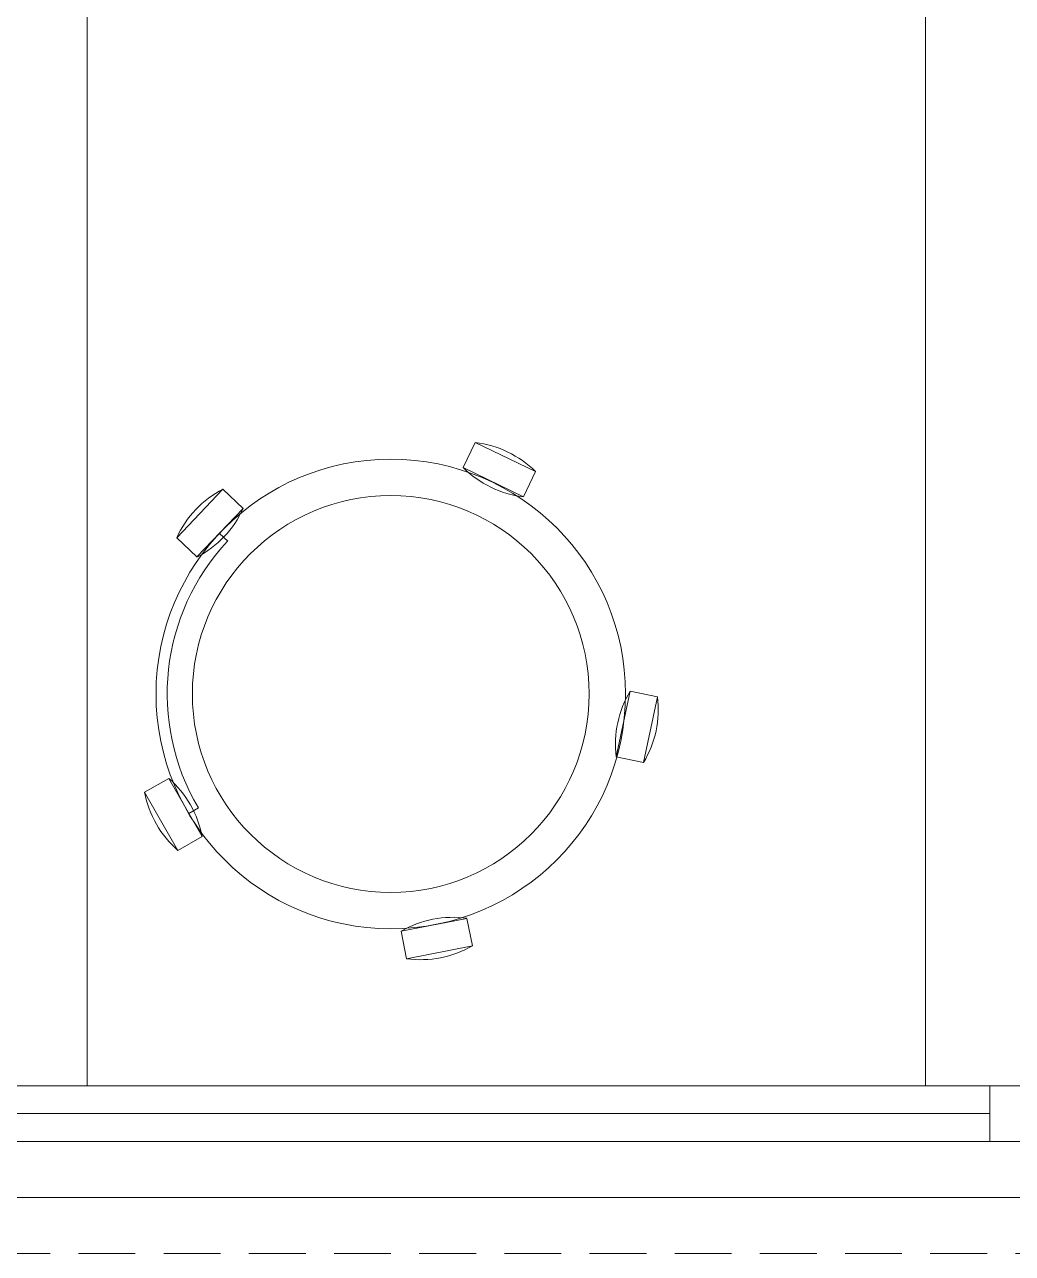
# Model space of a CAD drawing. Header units: millimetres. Extents: x -160614 to 59925, y -157025 to 0.
# Drawn here: x -26131 to -25247, y -116013 to -114914 of the extents above; entities that cross this region are included whole.
import ezdxf

# ---------------------------------------------------------------- set-up
doc = ezdxf.new("R2010")
doc.units = ezdxf.units.MM
doc.header["$LTSCALE"] = 8
doc.linetypes.add('HIDDEN', pattern=[9.525, 6.35, -3.175])
for name, color, linetype, lineweight in [('72_EGR_EQP_TAG', 9, 'Continuous', 5), ('Aluminum', 9, 'Continuous', 5), ('LOADING', 9, 'Continuous', 5), ('Proj', 9, 'Continuous', 5)]:
    doc.layers.add(name, color=color, linetype=linetype, lineweight=lineweight)

# ---------------------------------------------------------------- blocks, each defined once
blk = doc.blocks.new('HF10037B-P')
at = {"layer": 'LOADING'}
for p, q in [((0.2459, 0.134), (0.1859, 0.134)), ((0.1859, 0.134), (0.1859, 0.109)), ((0.2459, 0.134), (0.2459, 0.109)), ((0.2459, 0.109), (0.1859, 0.109)), ((0, 0), (-0.0142, -0.0583)), ((0, 0), (0.0243, -0.0059)), ((0.0243, -0.0059), (0.01, -0.0642)), ((0.4071, -0.0094), (0.431, -0.0018)), ((0.4071, -0.0094), (0.4255, -0.0665)), ((0.431, -0.0018), (0.4493, -0.0589)), ((0.4069, -0.0417), (0.4165, -0.0387)), ((-0.0142, -0.0583), (0.01, -0.0642)), ((0.4255, -0.0665), (0.4493, -0.0589)), ((0.0524, -0.2725), (0.0674, -0.2525)), ((0.0674, -0.2525), (0.1154, -0.2885)), ((0.3125, -0.2897), (0.362, -0.2558)), ((0.3761, -0.2764), (0.362, -0.2558)), ((0.0524, -0.2725), (0.1004, -0.3085)), ((0.3267, -0.268), (0.3323, -0.2763)), ((0.3266, -0.3103), (0.3761, -0.2764)), ((0.1004, -0.3085), (0.1154, -0.2885)), ((0.3266, -0.3103), (0.3125, -0.2897))]:
    blk.add_line(p, q, dxfattribs=at)
for radius in [0.21, 0.1775]:
    blk.add_circle((0.2161, -0.1014), radius, dxfattribs=at)
for centre, radius, start, end in [((0.2159, 0.0465), 0.0925, 71.0754, 108.9246), ((0.2159, 0.1965), 0.0925, 251.0754, 288.9246), ((0.0779, -0.0499), 0.0925, 147.3419, 185.1912), ((-0.0678, -0.0143), 0.0925, 327.3419, 5.1912), ((0.4996, -0.0113), 0.0925, 178.8412, 216.6904), ((0.3568, -0.057), 0.0925, 358.8412, 36.6904), ((0.2161, -0.1014), 0.2, 303.6037, 17.3657), ((0.0389, -0.3404), 0.0925, 34.1875, 72.0368), ((0.3867, -0.3449), 0.0925, 105.5121, 143.3614), ((0.1289, -0.2205), 0.0925, 214.1875, 252.0368), ((0.3019, -0.2212), 0.0925, 285.5121, 323.3614)]:
    blk.add_arc(centre, radius, start, end, dxfattribs=at)
blk = doc.blocks.new('1stF')
at = {"layer": 'Aluminum', "color": 9}
for p, q in [((-25192.3, -115862.6, 0.1), (-26692.3, -115862.6, 0.1)), ((-25267.3, -115912.6, 0.1), (-25267.3, -115862.6, 0.1)), ((-26617.3, -115887.6, 0.1), (-25267.3, -115887.6, 0.1)), ((-25217.3, -115912.6, 0.1), (-26667.3, -115912.6, 0.1)), ((-25192.3, -115962.6, 0.1), (-26692.3, -115962.6, 0.1))]:
    blk.add_line(p, q, dxfattribs=at)
at = {"layer": 'LOADING', "color": 9, "elevation": 0}
blk.add_lwpolyline([(-26075, -114362.6), (-25325, -114362.6), (-25325, -115862.6), (-26075, -115862.6)], close=True, dxfattribs=at)
at = {"layer": 'Proj', "color": 9, "linetype": 'HIDDEN'}
blk.add_line((-26692.3, -116012.6, 0.1), (-25192.3, -116012.6, 0.1), dxfattribs=at)
at = {"layer": 'LOADING', "color": 9, "extrusion": (-2.75759e-10, 1.16581e-09, -1), "xscale": 999.9999999999997, "yscale": 999.9999999999997, "zscale": 999.9999999999997, "rotation": 25.78131253592628}
blk.add_blockref('HF10037B-P', (25564.7, -115514.9, 0), dxfattribs=at)

msp = doc.modelspace()

# ---------------------------------------------------------------- block references
at = {"layer": '72_EGR_EQP_TAG'}
msp.add_blockref('1stF', (0, 0), dxfattribs=at)

doc.saveas('drawing.dxf')
